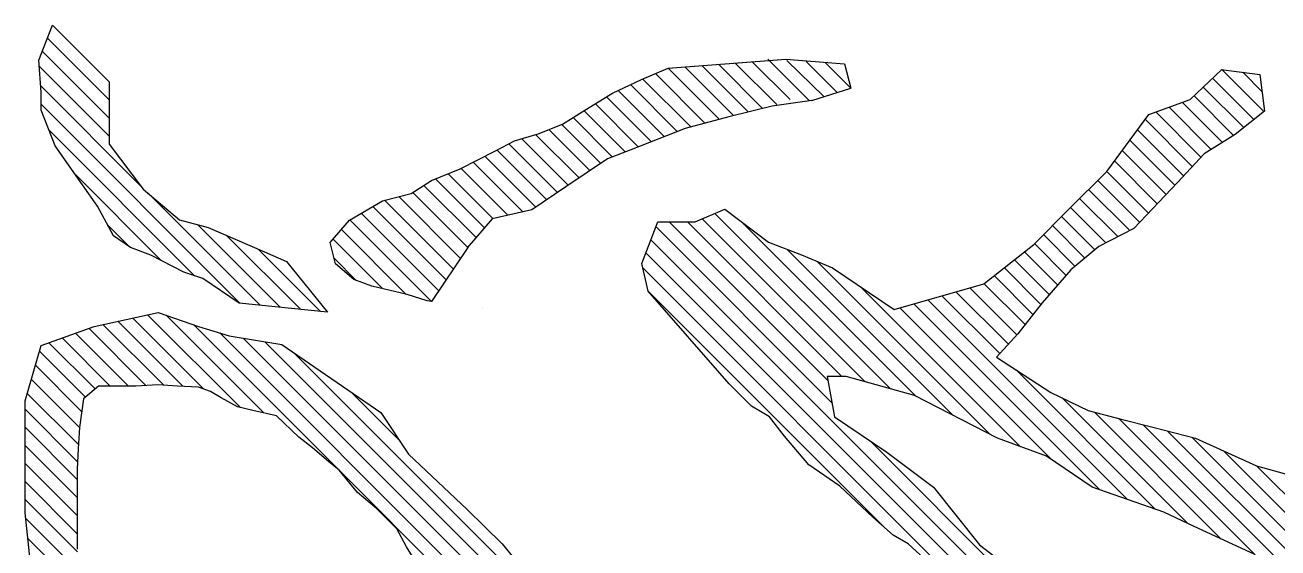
# Model space of a CAD drawing. Extents: x 14207793 to 14719554, y -1675802 to -1228715.
# Drawn here: x 14411073.5 to 14411543.4, y -1673440.6 to -1673244.6 of the extents above; entities that cross this region are included whole.
import ezdxf

# ---------------------------------------------------------------- set-up
doc = ezdxf.new("R2010")
doc.units = 0
doc.header["$LTSCALE"] = 500
doc.header["$MEASUREMENT"] = 0
doc.layers.get('0').update_dxf_attribs({"linetype": 'CONTINUOUS'})

# ---------------------------------------------------------------- blocks, each defined once
blk = doc.blocks.new('whb')
at = {"color": 6, "ltscale": 0.333333}
for p, q in [((7937562.57, -471131.32, -6886.04), (7937589.14, -471104.75, -6886.04)), ((7937554.42, -471149.74, -6886.04), (7937593.31, -471110.85, -6886.04)), ((7937558.34, -471140.69, -6886.04), (7937591.22, -471107.8, -6886.04)), ((7937552.63, -471156.66, -6886.04), (7937593.32, -471115.97, -6886.04)), ((7937562.54, -471131.44, -6886.04), (7937565.91, -471119.06, -6886.04)), ((7937550.85, -471163.58, -6886.04), (7937592.22, -471122.2, -6886.04)), ((7937460.29, -471127.21, -6886.04), (7937460.29, -471127.21, -6886.04)), ((7937460.29, -471127.21, -6886.04), (7937460.29, -471127.21, -6886.04)), ((7937498.31, -471303.39, -6886.04), (7937676.04, -471125.65, -6886.04)), ((7937449.98, -471141.24, -6886.04), (7937461.94, -471129.28, -6886.04)), ((7937450.02, -471141.45), (7937451.35, -471130.45)), ((7937450.76, -471135.32, -6886.04), (7937456.27, -471129.82, -6886.04)), ((7937451.35, -471130.45), (7937461.82, -471129.11)), ((7937452.48, -471143.87, -6886.04), (7937464.21, -471132.14, -6886.04)), ((7937461.8, -471129.11, -6886.04), (7937468.46, -471137.49, -6886.04)), ((7937549.06, -471170.5, -6886.04), (7937587.76, -471131.8, -6886.04)), ((7937554.68, -471148.74, -6886.04), (7937562.54, -471131.44, -6886.04)), ((7937587.64, -471132.05, -6886.04), (7937579.72, -471149.08, -6886.04)), ((7937454.98, -471146.51, -6886.04), (7937466.48, -471135, -6886.04)), ((7937555.41, -471241.15, -6886.04), (7937662.84, -471133.72, -6886.04)), ((7937457.48, -471149.14, -6886.04), (7937468.71, -471137.9, -6886.04)), ((7937468.46, -471137.49, -6886.04), (7937473.9, -471146.27, -6886.04)), ((7937458.48, -471150.2, -6886.04), (7937449.98, -471141.24, -6886.04)), ((7937459.29, -471152.46, -6886.04), (7937470.68, -471141.07, -6886.04)), ((7937547.28, -471177.41, -6886.04), (7937583.3, -471141.4, -6886.04)), ((7937460.65, -471156.24, -6886.04), (7937472.65, -471144.24, -6886.04)), ((7937473.9, -471146.27, -6886.04), (7937482.07, -471153.83, -6886.04)), ((7937473.9, -471146.27, -6886.04), (7937473.9, -471146.27, -6886.04)), ((7937458.48, -471150.2, -6886.04), (7937458.48, -471150.2, -6886.04)), ((7937462.71, -471162, -6886.04), (7937458.48, -471150.2, -6886.04)), ((7937462, -471160.02, -6886.04), (7937474.87, -471147.16, -6886.04)), ((7937464.12, -471163.03, -6886.04), (7937477.53, -471149.62, -6886.04)), ((7937502.02, -471304.81, -6886.04), (7937658.4, -471148.43, -6886.04)), ((7937551.65, -471160.48, -6886.04), (7937554.68, -471148.74, -6886.04)), ((7937554.68, -471148.74, -6886.04), (7937554.68, -471148.74, -6886.04)), ((7937554.68, -471148.74, -6886.04), (7937554.68, -471148.74, -6886.04)), ((7937579.72, -471149.08, -6886.04), (7937575.71, -471157.72, -6886.04)), ((7937579.72, -471149.08, -6886.04), (7937579.72, -471149.08, -6886.04)), ((7937467.07, -471165.21, -6886.04), (7937480.2, -471152.09, -6886.04)), ((7937482.07, -471153.83, -6886.04), (7937495.08, -471166.23, -6886.04)), ((7937482.07, -471153.83, -6886.04), (7937482.07, -471153.83, -6886.04)), ((7937543.24, -471186.59, -6886.04), (7937578.83, -471150.99, -6886.04)), ((7937470.03, -471167.4, -6886.04), (7937482.85, -471154.57, -6886.04)), ((7937472.98, -471169.58, -6886.04), (7937485.48, -471157.08, -6886.04)), ((7937475.93, -471171.76, -6886.04), (7937488.11, -471159.58, -6886.04)), ((7937535.3, -471199.66, -6886.04), (7937574.88, -471160.08, -6886.04)), ((7937549.23, -471169.86, -6886.04), (7937551.65, -471160.48, -6886.04)), ((7937575.71, -471157.72, -6886.04), (7937568.59, -471178.03, -6886.04)), ((7937575.71, -471157.72, -6886.04), (7937575.71, -471157.72, -6886.04)), ((7937478.9, -471173.94, -6886.04), (7937462.71, -471162, -6886.04)), ((7937478.89, -471173.94, -6886.04), (7937490.73, -471162.09, -6886.04)), ((7937481.45, -471176.5, -6886.04), (7937493.36, -471164.59, -6886.04)), ((7937484.02, -471179.07, -6886.04), (7937495.68, -471167.4, -6886.04)), ((7937495.08, -471166.23, -6886.04), (7937500.22, -471176.21, -6886.04)), ((7937495.08, -471166.23, -6886.04), (7937495.08, -471166.23, -6886.04)), ((7937506.26, -471305.7, -6886.04), (7937644.4, -471167.56, -6886.04)), ((7937515.36, -471224.73, -6886.04), (7937572.11, -471167.99, -6886.04)), ((7937486.59, -471181.64, -6886.04), (7937497.43, -471170.79, -6886.04)), ((7937546.81, -471179.24, -6886.04), (7937549.23, -471169.86, -6886.04)), ((7937489.63, -471184.68, -6886.04), (7937478.9, -471173.94, -6886.04)), ((7937489.15, -471184.2, -6886.04), (7937499.18, -471174.18, -6886.04)), ((7937491.72, -471186.77, -6886.04), (7937501.16, -471177.33, -6886.04)), ((7937500.22, -471176.21, -6886.04), (7937506.88, -471184.08, -6886.04)), ((7937500.22, -471176.21, -6886.04), (7937500.22, -471176.21, -6886.04)), ((7937516.51, -471228.72, -6886.04), (7937569.34, -471175.89, -6886.04)), ((7937568.59, -471178.03, -6886.04), (7937559.81, -471191.04, -6886.04)), ((7937568.59, -471178.03, -6886.04), (7937568.59, -471178.03, -6886.04)), ((7937494.29, -471189.34, -6886.04), (7937503.52, -471180.11, -6886.04)), ((7937541.66, -471189.83, -6886.04), (7937546.81, -471179.24, -6886.04)), ((7937546.81, -471179.24, -6886.04), (7937546.81, -471179.24, -6886.04)), ((7937499.62, -471194.67, -6886.04), (7937489.63, -471184.68, -6886.04)), ((7937496.85, -471191.9, -6886.04), (7937505.87, -471182.89, -6886.04)), ((7937499.42, -471194.47, -6886.04), (7937508.45, -471185.44, -6886.04)), ((7937506.88, -471184.08, -6886.04), (7937516.25, -471192.25, -6886.04)), ((7937506.88, -471184.08, -6886.04), (7937506.88, -471184.08, -6886.04)), ((7937501.71, -471197.32, -6886.04), (7937511.19, -471187.83, -6886.04)), ((7937503.97, -471200.19, -6886.04), (7937513.93, -471190.22, -6886.04)), ((7937506.23, -471203.06, -6886.04), (7937516.7, -471192.6, -6886.04)), ((7937516.25, -471192.25, -6886.04), (7937525.03, -471199.2, -6886.04)), ((7937516.25, -471192.25, -6886.04), (7937516.25, -471192.25, -6886.04)), ((7937517.65, -471232.71, -6886.04), (7937560.83, -471189.53, -6886.04)), ((7937531.68, -471205.25, -6886.04), (7937541.66, -471189.83, -6886.04)), ((7937541.66, -471189.83, -6886.04), (7937541.66, -471189.83, -6886.04)), ((7937559.81, -471191.04, -6886.04), (7937554.67, -471204.95, -6886.04)), ((7937559.81, -471191.04, -6886.04), (7937559.81, -471191.04, -6886.04)), ((7937584.92, -471210.09, -6886.04), (7937600.65, -471189.52, -6886.04)), ((7937499.62, -471194.67, -6886.04), (7937499.62, -471194.67, -6886.04)), ((7937510.81, -471208.88, -6886.04), (7937499.62, -471194.67, -6886.04)), ((7937508.49, -471205.94, -6886.04), (7937519.56, -471194.87, -6886.04)), ((7937510.75, -471208.81, -6886.04), (7937522.42, -471197.14, -6886.04)), ((7937511.76, -471243.73, -6886.04), (7937557.09, -471198.4, -6886.04)), ((7937511.93, -471212.77, -6886.04), (7937525.27, -471199.42, -6886.04)), ((7937525.03, -471199.2, -6886.04), (7937531.68, -471205.25, -6886.04)), ((7937525.03, -471199.2, -6886.04), (7937525.03, -471199.2, -6886.04)), ((7937513.07, -471216.75, -6886.04), (7937527.96, -471201.87, -6886.04)), ((7937504.49, -471256.13, -6886.04), (7937553.61, -471207.01, -6886.04)), ((7937514.22, -471220.74, -6886.04), (7937530.65, -471204.31, -6886.04)), ((7937531.68, -471205.25, -6886.04), (7937531.68, -471205.25, -6886.04)), ((7937554.67, -471204.95, -6886.04), (7937542.57, -471228.55, -6886.04)), ((7937554.67, -471204.95, -6886.04), (7937554.67, -471204.95, -6886.04)), ((7937510.81, -471208.88, -6886.04), (7937510.81, -471208.88, -6886.04)), ((7937518.12, -471234.34, -6886.04), (7937510.81, -471208.88, -6886.04)), ((7937568.59, -471223.1, -6886.04), (7937584.92, -471210.09, -6886.04)), ((7937501.06, -471264.7, -6886.04), (7937548.21, -471217.55, -6886.04)), ((7937558.6, -471236.41, -6886.04), (7937568.59, -471223.1, -6886.04)), ((7937568.59, -471223.1, -6886.04), (7937568.59, -471223.1, -6886.04)), ((7937493.14, -471277.76, -6886.04), (7937542.81, -471228.09, -6886.04)), ((7937542.57, -471228.55, -6886.04), (7937537.13, -471247.91, -6886.04)), ((7937542.57, -471228.55, -6886.04), (7937542.57, -471228.55, -6886.04)), ((7937588.85, -471225.82, -6886.04), (7937584.62, -471230.36, -6886.04)), ((7937584.62, -471230.36, -6886.04), (7937582.2, -471234.6, -6886.04)), ((7937490.84, -471285.19, -6886.04), (7937540.65, -471235.38, -6886.04)), ((7937506.27, -471251.84, -6886.04), (7937518.12, -471234.34, -6886.04)), ((7937582.2, -471234.6, -6886.04), (7937577.06, -471240.34, -6886.04)), ((7937512.96, -471304.13, -6886.04), (7937579.63, -471237.47, -6886.04)), ((7937548.62, -471251.23, -6886.04), (7937558.6, -471236.41, -6886.04)), ((7937492.38, -471288.79, -6886.04), (7937538.64, -471242.52, -6886.04)), ((7937512.62, -471242.46, -6886.04), (7937512.62, -471242.46, -6886.04)), ((7937577.06, -471240.34, -6886.04), (7937568.28, -471249.72, -6886.04)), ((7937447.05, -471265.1, -6886.04), (7937448.36, -471248.39, -6886.04)), ((7937448.03, -471253.85, -6886.04), (7937455.29, -471246.59, -6886.04)), ((7937448.36, -471248.39, -6886.04), (7937455.29, -471246.59, -6886.04)), ((7937448.36, -471248.39, -6886.04), (7937448.36, -471248.39, -6886.04)), ((7937458.82, -471257.66, -6886.04), (7937455.29, -471246.59, -6886.04)), ((7937493.26, -471293.03, -6886.04), (7937537.13, -471249.17, -6886.04)), ((7937537.13, -471247.91, -6886.04), (7937537.13, -471253.35, -6886.04)), ((7937537.13, -471247.91, -6886.04), (7937537.13, -471247.91, -6886.04)), ((7937568.28, -471249.72, -6886.04), (7937562.23, -471258.49, -6886.04)), ((7937447.71, -471259.31, -6886.04), (7937456.53, -471250.48, -6886.04)), ((7937493.26, -471298.16, -6886.04), (7937538.29, -471253.14, -6886.04)), ((7937494.6, -471301.96, -6886.04), (7937544.59, -471251.98, -6886.04)), ((7937502.64, -471260.61, -6886.04), (7937506.27, -471251.84, -6886.04)), ((7937537.13, -471253.35, -6886.04), (7937548.62, -471251.23, -6886.04)), ((7937447.39, -471264.76, -6886.04), (7937457.7, -471254.17, -6886.04)), ((7937447.06, -471270.22, -6886.04), (7937458.91, -471258.37, -6886.04)), ((7937458.82, -471257.66, -6886.04), (7937460.34, -471268.9, -6886.04)), ((7937499.01, -471269.99, -6886.04), (7937502.64, -471260.61, -6886.04)), ((7937502.64, -471260.61, -6886.04), (7937502.64, -471260.61, -6886.04)), ((7937562.23, -471258.49, -6886.04), (7937554.07, -471265.45, -6886.04)), ((7937562.23, -471258.49, -6886.04), (7937562.23, -471258.49, -6886.04)), ((7937447.78, -471274.64, -6886.04), (7937458.53, -471263.88, -6886.04)), ((7937449.59, -471298.49, -6886.04), (7937447.05, -471265.1, -6886.04)), ((7937449.59, -471298.49, -6886.04), (7937447.23, -471267.42, -6886.04)), ((7937448.14, -471279.41, -6886.04), (7937459.9, -471267.65, -6886.04)), ((7937554.07, -471265.45, -6886.04), (7937548.62, -471269.69, -6886.04)), ((7937460.34, -471268.9, -6886.04), (7937463.37, -471281.3, -6886.04)), ((7937489.63, -471282.39, -6886.04), (7937499.01, -471269.99, -6886.04)), ((7937548.62, -471269.69, -6886.04), (7937545.6, -471274.83, -6886.04)), ((7937448.5, -471284.18, -6886.04), (7937461.02, -471271.66, -6886.04)), ((7937545.6, -471274.83, -6886.04), (7937539.24, -471281.18, -6886.04)), ((7937545.6, -471274.83, -6886.04), (7937545.6, -471274.83, -6886.04)), ((7937448.86, -471288.95, -6886.04), (7937462.03, -471275.79, -6886.04)), ((7937449.23, -471293.72, -6886.04), (7937463.03, -471279.92, -6886.04)), ((7937463.37, -471281.3, -6886.04), (7937466.7, -471293.7, -6886.04)), ((7937539.24, -471281.18, -6886.04), (7937512.96, -471304.13, -6886.04)), ((7937449.59, -471298.49, -6886.04), (7937464.09, -471283.99, -6886.04)), ((7937489.63, -471282.39, -6886.04), (7937489.63, -471282.39, -6886.04)), ((7937489.63, -471282.39, -6886.04), (7937489.63, -471282.39, -6886.04)), ((7937493.26, -471290.86, -6886.04), (7937489.63, -471282.39, -6886.04)), ((7937451.11, -471302.11, -6886.04), (7937465.18, -471288.04, -6886.04)), ((7937452.62, -471305.73, -6886.04), (7937466.26, -471292.09, -6886.04)), ((7937493.26, -471301.45, -6886.04), (7937493.26, -471290.86, -6886.04)), ((7937454.28, -471309.21, -6886.04), (7937467.57, -471295.92, -6886.04)), ((7937466.7, -471293.7, -6886.04), (7937472.75, -471309.13, -6886.04)), ((7937452.78, -471306.1, -6886.04), (7937449.59, -471298.49, -6886.04)), ((7937455.94, -471312.67, -6886.04), (7937469.01, -471299.61, -6886.04)), ((7937457.77, -471315.98, -6886.04), (7937470.46, -471303.29, -6886.04)), ((7937505.06, -471305.99, -6886.04), (7937493.26, -471301.45, -6886.04)), ((7937502.02, -471304.81, -6886.04), (7937505.06, -471301.77, -6886.04)), ((7937456.71, -471314.27, -6886.04), (7937452.78, -471306.1, -6886.04)), ((7937512.96, -471304.13, -6886.04), (7937505.06, -471305.99, -6886.04)), ((7937564.07, -471391.63, -6886.04), (7937652.04, -471303.67, -6886.04)), ((7937459.72, -471319.16, -6886.04), (7937471.9, -471306.98, -6886.04)), ((7937472.75, -471309.13, -6886.04), (7937475.33, -471315.72, -6886.04)), ((7937461.68, -471322.34, -6886.04), (7937473.35, -471310.67, -6886.04)), ((7937461.55, -471322.14, -6886.04), (7937456.71, -471314.27, -6886.04)), ((7937463.64, -471325.51, -6886.04), (7937474.8, -471314.36, -6886.04)), ((7937475.33, -471315.72, -6886.04), (7937483.33, -471327.58, -6886.04)), ((7937465.57, -471328.71, -6886.04), (7937476.63, -471317.65, -6886.04)), ((7937467.02, -471332.4, -6886.04), (7937478.7, -471320.72, -6886.04)), ((7937524.77, -471425.8, -6886.04), (7937630.76, -471319.81, -6886.04)), ((7937465.49, -471328.49, -6886.04), (7937461.55, -471322.14, -6886.04)), ((7937468.42, -471336.13, -6886.04), (7937480.77, -471323.78, -6886.04)), ((7937526.24, -471419.2, -6886.04), (7937623.63, -471321.8, -6886.04)), ((7937469.63, -471340.06, -6886.04), (7937482.84, -471326.85, -6886.04)), ((7937483.33, -471327.58, -6886.04), (7937489.85, -471337.24, -6886.04)), ((7937527.26, -471413.05, -6886.04), (7937612.86, -471327.44, -6886.04)), ((7937468.21, -471335.45, -6886.04), (7937465.49, -471328.49, -6886.04)), ((7937471.09, -471343.74, -6886.04), (7937484.91, -471329.91, -6886.04)), ((7937530.51, -471404.66, -6886.04), (7937606.64, -471328.53, -6886.04)), ((7937472.83, -471347.12, -6886.04), (7937486.98, -471332.98, -6886.04)), ((7937470.26, -471342.14, -6886.04), (7937468.21, -471335.45, -6886.04)), ((7937474.58, -471350.51, -6886.04), (7937489.04, -471336.04, -6886.04)), ((7937489.85, -471337.24, -6886.04), (7937492.41, -471348.45, -6886.04)), ((7937473.05, -471347.55, -6886.04), (7937470.26, -471342.14, -6886.04)), ((7937476.32, -471353.9, -6886.04), (7937490.43, -471339.79, -6886.04)), ((7937584.62, -471345.61, -6886.04), (7937591.27, -471340.26, -6886.04)), ((7937478.07, -471357.29, -6886.04), (7937491.39, -471343.97, -6886.04)), ((7937574.94, -471355.6, -6886.04), (7937584.62, -471345.61, -6886.04)), ((7937478.19, -471357.53, -6886.04), (7937473.05, -471347.55, -6886.04)), ((7937479.57, -471360.92, -6886.04), (7937492.34, -471348.15, -6886.04)), ((7937492.41, -471348.45, -6886.04), (7937500.58, -471355.53, -6886.04)), ((7937492.41, -471348.45, -6886.04), (7937492.41, -471348.45, -6886.04)), ((7937481.06, -471364.56, -6886.04), (7937494.96, -471350.66, -6886.04)), ((7937482.89, -471367.87, -6886.04), (7937497.71, -471353.05, -6886.04)), ((7937517.87, -471351.32, -6886.04), (7937517.87, -471351.32, -6886.04)), ((7937484.88, -471371.01, -6886.04), (7937500.36, -471355.53, -6886.04)), ((7937500.54, -471355.35, -6886.04), (7937515.87, -471365.69, -6886.04)), ((7937559.21, -471372.23, -6886.04), (7937574.94, -471355.6, -6886.04)), ((7937574.94, -471355.6, -6886.04), (7937574.94, -471355.6, -6886.04)), ((7937481.52, -471365.7, -6886.04), (7937478.19, -471357.53, -6886.04)), ((7937486.06, -471374.96, -6886.04), (7937503.6, -471357.42, -6886.04)), ((7937487.12, -471379.04, -6886.04), (7937506.67, -471359.49, -6886.04)), ((7937488.89, -471382.4, -6886.04), (7937509.74, -471361.55, -6886.04)), ((7937490.77, -471385.65, -6886.04), (7937512.8, -471363.62, -6886.04)), ((7937485.15, -471371.44, -6886.04), (7937481.52, -471365.7, -6886.04)), ((7937492.66, -471388.9, -6886.04), (7937515.87, -471365.69, -6886.04)), ((7937515.7, -471366.91, -6886.04), (7937513.89, -471372.65, -6886.04)), ((7937515.87, -471365.69, -6886.04), (7937515.7, -471366.91, -6886.04)), ((7937589.76, -471370.12, -6886.04), (7937585.53, -471372.84, -6886.04)), ((7937487.27, -471379.61, -6886.04), (7937485.15, -471371.44, -6886.04)), ((7937495.4, -471391.29, -6886.04), (7937513.84, -471372.85, -6886.04)), ((7937513.89, -471372.65, -6886.04), (7937511.47, -471382.64, -6886.04)), ((7937513.89, -471372.65, -6886.04), (7937513.89, -471372.65, -6886.04)), ((7937547.41, -471380.1, -6886.04), (7937559.21, -471372.23, -6886.04)), ((7937585.53, -471372.84, -6886.04), (7937580.38, -471375.56, -6886.04)), ((7937541.84, -471388.2, -6886.04), (7937554.99, -471375.04, -6886.04)), ((7937580.38, -471375.56, -6886.04), (7937574.64, -471381.31, -6886.04)), ((7937580.38, -471375.56, -6886.04), (7937580.38, -471375.56, -6886.04)), ((7937492.71, -471388.99, -6886.04), (7937487.27, -471379.61, -6886.04)), ((7937498.16, -471393.66, -6886.04), (7937512.2, -471379.63, -6886.04)), ((7937528.05, -471408.23, -6886.04), (7937547.41, -471380.1, -6886.04)), ((7937574.64, -471381.31, -6886.04), (7937570.1, -471386.75, -6886.04)), ((7937574.64, -471381.31, -6886.04), (7937574.64, -471381.31, -6886.04)), ((7937511.47, -471382.64, -6886.04), (7937509.65, -471387.78, -6886.04)), ((7937503.68, -471393.28, -6886.04), (7937509.91, -471387.05, -6886.04)), ((7937509.65, -471387.78, -6886.04), (7937505.11, -471392.92, -6886.04)), ((7937509.65, -471387.78, -6886.04), (7937509.65, -471387.78, -6886.04)), ((7937570.1, -471386.75, -6886.04), (7937563.75, -471391.9, -6886.04)), ((7937570.1, -471386.75, -6886.04), (7937570.1, -471386.75, -6886.04)), ((7937492.71, -471388.99, -6886.04), (7937492.71, -471388.99, -6886.04)), ((7937499.06, -471394.43, -6886.04), (7937492.71, -471388.99, -6886.04)), ((7937522.41, -471433.3, -6886.04), (7937563.5, -471392.2, -6886.04)), ((7937563.75, -471391.9, -6886.04), (7937561.33, -471394.92, -6886.04)), ((7937505.11, -471392.92, -6886.04), (7937499.06, -471394.43, -6886.04)), ((7937504.45, -471406.88, -6886.04), (7937518.86, -471395.24, -6886.04)), ((7937505.11, -471392.92, -6886.04), (7937505.11, -471392.92, -6886.04)), ((7937518.86, -471395.24, -6886.04), (7937516.28, -471420.34, -6886.04)), ((7937518.86, -471395.24, -6886.04), (7937518.86, -471395.24, -6886.04)), ((7937518.86, -471395.24, -6886.04), (7937518.86, -471395.24, -6886.04)), ((7937561.33, -471394.92, -6886.04), (7937557.39, -471399.46, -6886.04)), ((7937500.97, -471414.9, -6886.04), (7937518.65, -471397.22, -6886.04)), ((7937497.04, -471423.97, -6886.04), (7937518.07, -471402.94, -6886.04)), ((7937557.39, -471399.46, -6886.04), (7937554.37, -471403.39, -6886.04)), ((7937554.37, -471403.39, -6886.04), (7937548.32, -471409.74, -6886.04)), ((7937494.03, -471432.11, -6886.04), (7937517.48, -471408.66, -6886.04)), ((7937501.76, -471413.08, -6886.04), (7937504.45, -471406.88, -6886.04)), ((7937525.58, -471423.18, -6886.04), (7937528.05, -471408.23, -6886.04)), ((7937548.32, -471409.74, -6886.04), (7937546.81, -471416.4, -6886.04)), ((7937548.32, -471409.74, -6886.04), (7937548.32, -471409.74, -6886.04)), ((7937494.81, -471429.11, -6886.04), (7937501.76, -471413.08, -6886.04)), ((7937519.74, -471441.1, -6886.04), (7937547.5, -471413.33, -6886.04)), ((7937485.1, -471446.17, -6886.04), (7937516.89, -471414.38, -6886.04)), ((7937546.81, -471416.4, -6886.04), (7937545.8, -471420.82, -6886.04)), ((7937459.81, -471476.6, -6886.04), (7937516.31, -471420.1, -6886.04)), ((7937516.28, -471420.34, -6886.04), (7937509.33, -471430.62, -6886.04)), ((7937519.63, -471446.34, -6886.04), (7937545.99, -471419.98, -6886.04)), ((7937522.91, -471431.83, -6886.04), (7937525.58, -471423.18, -6886.04)), ((7937525.58, -471423.18, -6886.04), (7937525.58, -471423.18, -6886.04)), ((7937545.8, -471420.82, -6886.04), (7937543.18, -471425.47, -6886.04)), ((7937543.18, -471425.47, -6886.04), (7937541.36, -471428.5, -6886.04)), ((7937492.69, -471437.28, -6886.04), (7937494.81, -471429.11, -6886.04)), ((7937509.33, -471430.62, -6886.04), (7937507.51, -471436.07, -6886.04)), ((7937520.55, -471450.56, -6886.04), (7937540.65, -471430.45, -6886.04)), ((7937541.36, -471428.5, -6886.04), (7937540.15, -471431.83, -6886.04)), ((7937467.22, -471474.32, -6886.04), (7937508.53, -471433.01, -6886.04)), ((7937518.98, -471443.32, -6886.04), (7937522.91, -471431.83, -6886.04)), ((7937540.15, -471431.83, -6886.04), (7937539.85, -471437.88, -6886.04)), ((7937483.92, -471447.56, -6886.04), (7937492.69, -471437.28, -6886.04)), ((7937507.51, -471436.07, -6886.04), (7937502.67, -471445.44, -6886.04)), ((7937521.46, -471454.78, -6886.04), (7937539.93, -471436.31, -6886.04)), ((7937539.85, -471437.88, -6886.04), (7937539.55, -471443.32, -6886.04)), ((7937539.85, -471437.88, -6886.04), (7937539.85, -471437.88, -6886.04)), ((7937522.37, -471459, -6886.04), (7937539.63, -471441.74, -6886.04)), ((7937479.92, -471466.75, -6886.04), (7937504.21, -471442.46, -6886.04)), ((7937502.67, -471445.44, -6886.04), (7937500.55, -471451.19, -6886.04)), ((7937518.98, -471443.32, -6886.04), (7937518.98, -471443.32, -6886.04)), ((7937522.91, -471461.47, -6886.04), (7937518.98, -471443.32, -6886.04)), ((7937539.55, -471443.32, -6886.04), (7937539.85, -471449.67, -6886.04)), ((7937539.55, -471443.32, -6886.04), (7937539.55, -471443.32, -6886.04)), ((7937454.55, -471476.72, -6886.04), (7937483.06, -471448.22, -6886.04)), ((7937471.21, -471457.24, -6886.04), (7937483.92, -471447.56, -6886.04)), ((7937483.92, -471447.56, -6886.04), (7937483.92, -471447.56, -6886.04)), ((7937523.47, -471463.03, -6886.04), (7937539.71, -471446.79, -6886.04)), ((7937494.1, -471457.7, -6886.04), (7937500.42, -471451.39, -6886.04)), ((7937500.55, -471451.19, -6886.04), (7937497.23, -471456.03, -6886.04)), ((7937524.83, -471466.81, -6886.04), (7937539.85, -471451.79, -6886.04)), ((7937539.85, -471449.67, -6886.04), (7937539.85, -471456.63, -6886.04)), ((7937497.23, -471456.03, -6886.04), (7937488.76, -471460.57, -6886.04)), ((7937437.36, -471473.38, -6886.04), (7937453.5, -471457.24, -6886.04)), ((7937441.07, -471474.8, -6886.04), (7937458.63, -471457.24, -6886.04)), ((7937444.77, -471476.23, -6886.04), (7937463.76, -471457.24, -6886.04)), ((7937449.05, -471477.09, -6886.04), (7937468.9, -471457.24, -6886.04)), ((7937453.5, -471457.24, -6886.04), (7937471.21, -471457.24, -6886.04)), ((7937471.21, -471457.24, -6886.04), (7937471.21, -471457.24, -6886.04)), ((7937526.19, -471470.58, -6886.04), (7937539.85, -471456.92, -6886.04)), ((7937539.85, -471456.63, -6886.04), (7937539.85, -471460.26, -6886.04)), ((7937488.76, -471460.57, -6886.04), (7937482.71, -471464.8, -6886.04)), ((7937528.35, -471476.6, -6886.04), (7937522.91, -471461.47, -6886.04)), ((7937527.55, -471474.36, -6886.04), (7937540.68, -471461.23, -6886.04)), ((7937539.85, -471460.26, -6886.04), (7937543.48, -471464.5, -6886.04)), ((7937539.85, -471460.26, -6886.04), (7937539.85, -471460.26, -6886.04)), ((7937482.71, -471464.8, -6886.04), (7937471.64, -471472.55, -6886.04)), ((7937529.98, -471477.06, -6886.04), (7937543.05, -471463.99, -6886.04)), ((7937533.96, -471478.21, -6886.04), (7937547.14, -471465.04, -6886.04)), ((7937537.95, -471479.36, -6886.04), (7937551.61, -471465.7, -6886.04)), ((7937541.93, -471480.51, -6886.04), (7937556.49, -471465.95, -6886.04)), ((7937543.48, -471464.5, -6886.04), (7937551.65, -471465.71, -6886.04)), ((7937543.48, -471464.5, -6886.04), (7937543.48, -471464.5, -6886.04)), ((7937546.44, -471481.13, -6886.04), (7937561.37, -471466.2, -6886.04)), ((7937551.58, -471481.13, -6886.04), (7937566.4, -471466.31, -6886.04)), ((7937551.65, -471465.71, -6886.04), (7937557.7, -471466.01, -6886.04)), ((7937551.65, -471465.71, -6886.04), (7937551.65, -471465.71, -6886.04)), ((7937556.71, -471481.13, -6886.04), (7937571.53, -471466.31, -6886.04)), ((7937557.7, -471466.01, -6886.04), (7937563.44, -471466.31, -6886.04)), ((7937561.84, -471481.13, -6886.04), (7937576.66, -471466.31, -6886.04)), ((7937563.44, -471466.31, -6886.04), (7937567.07, -471466.31, -6886.04)), ((7937566.98, -471481.13, -6886.04), (7937581.8, -471466.31, -6886.04)), ((7937567.07, -471466.31, -6886.04), (7937572.22, -471466.31, -6886.04)), ((7937572.11, -471481.13, -6886.04), (7937586.98, -471466.26, -6886.04)), ((7937572.22, -471466.31, -6886.04), (7937579.48, -471466.31, -6886.04)), ((7937577.41, -471480.97, -6886.04), (7937592.43, -471465.95, -6886.04)), ((7937579.48, -471466.31, -6886.04), (7937583.11, -471466.31, -6886.04)), ((7937583.11, -471466.31, -6886.04), (7937586.13, -471466.31, -6886.04)), ((7937583.15, -471480.36, -6886.04), (7937597.8, -471465.71, -6886.04)), ((7937447.31, -471477.21, -6886.04), (7937437.36, -471473.38, -6886.04)), ((7937471.64, -471472.55, -6886.04), (7937461.53, -471476.6, -6886.04)), ((7937471.64, -471472.55, -6886.04), (7937471.64, -471472.55, -6886.04)), ((7937456.39, -471476.6, -6886.04), (7937447.31, -471477.21, -6886.04)), ((7937456.39, -471476.6, -6886.04), (7937456.39, -471476.6, -6886.04)), ((7937461.53, -471476.6, -6886.04), (7937456.39, -471476.6, -6886.04)), ((7937528.35, -471476.6, -6886.04), (7937528.35, -471476.6, -6886.04)), ((7937544.08, -471481.13, -6886.04), (7937528.35, -471476.6, -6886.04)), ((7937544.08, -471481.13, -6886.04), (7937544.08, -471481.13, -6886.04)), ((7937560.72, -471481.13, -6886.04), (7937544.08, -471481.13, -6886.04)), ((7937560.72, -471481.13, -6886.04), (7937560.72, -471481.13, -6886.04)), ((7937575.85, -471481.13, -6886.04), (7937560.72, -471481.13, -6886.04)), ((7937604.28, -471478.11, -6886.04), (7937575.85, -471481.13, -6886.04))]:
    blk.add_line(p, q, dxfattribs=at)

msp = doc.modelspace()

# ---------------------------------------------------------------- block references
at = {"xscale": 1.320659999549389, "yscale": 1.320660000108182, "zscale": 1.32066, "rotation": 270}
msp.add_blockref('whb', (15033739.74, 8809411.46, -24429.36), dxfattribs=at)

doc.saveas('drawing.dxf')
